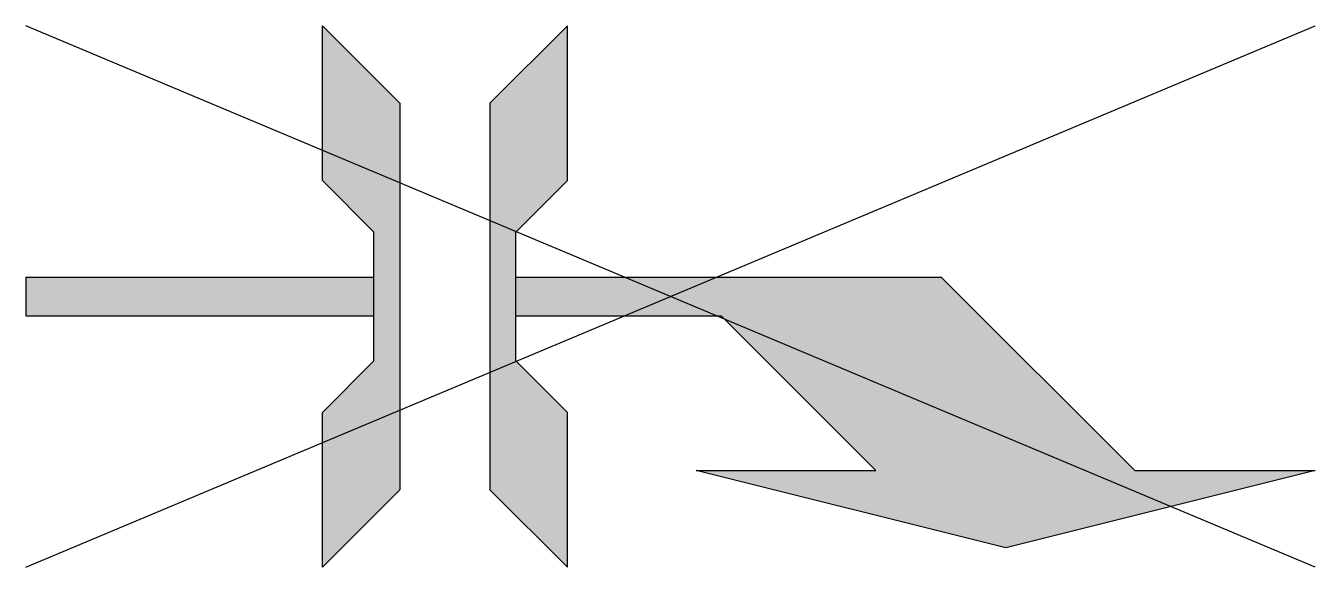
# Model space of a CAD drawing. Header units: metres. Extents: x 0 to 5, y -1.05 to 1.05.
import ezdxf

# ---------------------------------------------------------------- set-up
doc = ezdxf.new("R2010")
doc.units = ezdxf.units.M

msp = doc.modelspace()

# ---------------------------------------------------------------- hatches: boundary and pattern name
h = msp.add_hatch(color=256)
h.paths.add_polyline_path([(3.2959, -0.675), (2.6, -0.675), (3.8, -0.975), (5, -0.675), (4.3, -0.675), (3.55, 0.075), (1.9, 0.075), (1.9, -0.075), (2.6959, -0.075)])
h.paths.add_polyline_path([(1.8, -0.75), (2.1, -1.05), (2.1, -0.45), (1.9, -0.25), (1.9, 0.25), (2.1, 0.45), (2.1, 1.05), (1.8, 0.75)])
h.paths.add_polyline_path([(1.45, 0.75), (1.15, 1.05), (1.15, 0.45), (1.35, 0.25), (1.35, -0.25), (1.15, -0.45), (1.15, -1.05), (1.45, -0.75)])
h.paths.add_polyline_path([(1.35, -0.075), (1.35, 0.075), (0, 0.075), (0, -0.075)])

# ---------------------------------------------------------------- linework, layer by layer
for p, q in [((0, 0.075), (1.35, 0.075)), ((0, 0.075), (0, -0.075)), ((1.9, 0.075), (3.55, 0.075)), ((3.55, 0.075), (4.3, -0.675)), ((0, -0.075), (1.35, -0.075)), ((1.9, -0.075), (2.6959, -0.075)), ((2.6959, -0.075), (3.2959, -0.675)), ((2.6, -0.675), (3.2959, -0.675)), ((3.8, -0.975), (2.6, -0.675)), ((5, -0.675), (3.8, -0.975)), ((4.3, -0.675), (5, -0.675))]:
    msp.add_line(p, q)
at = {"flags": 128}
for points in [[(5, -1.05), (0, 1.05)], [(0, -1.05), (5, 1.05)], [(1.15, -1.05), (1.15, -0.45), (1.35, -0.25), (1.35, 0.25), (1.15, 0.45), (1.15, 1.05), (1.45, 0.75), (1.45, -0.75), (1.15, -1.05)], [(2.1, -1.05), (2.1, -0.45), (1.9, -0.25), (1.9, 0.25), (2.1, 0.45), (2.1, 1.05), (1.8, 0.75), (1.8, -0.75), (2.1, -1.05)]]:
    msp.add_lwpolyline(points, dxfattribs=at)

doc.saveas('drawing.dxf')
